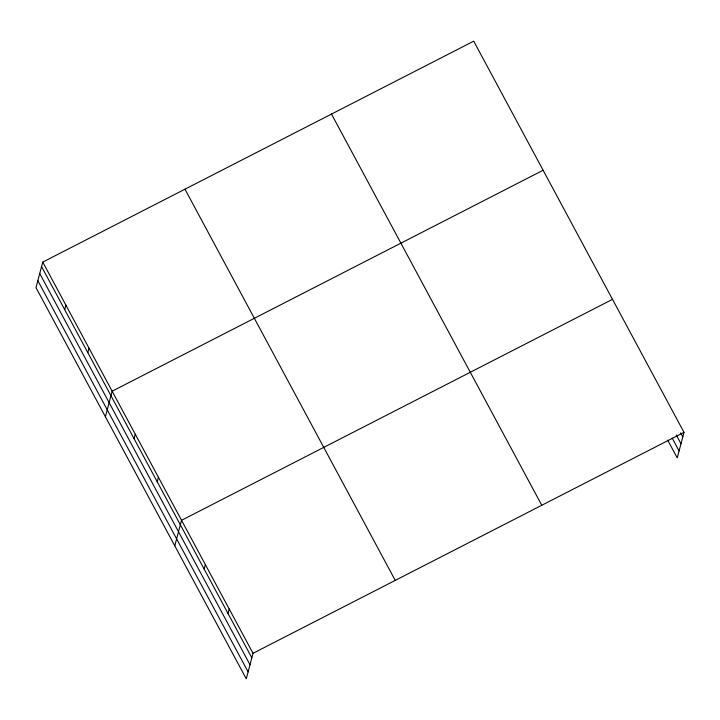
<?xml version="1.0" encoding="UTF-8"?>
<svg xmlns="http://www.w3.org/2000/svg" width="720" height="720" viewBox="0 0 720 720"><rect width="100%" height="100%" fill="white"/><g stroke="black" fill="none" stroke-linecap="round" stroke-linejoin="round"><path stroke-width="1.08" d="M42.75 262.107L36 287.64L246.276 678.834L253.026 653.301L42.75 262.107L473.724 41.166L684 432.36L677.25 457.893L667.719 440.163M64.692 309.618L65.88 305.136M87.822 352.647L89.01 348.165M105.39 416.736L112.14 391.203L543.114 170.262M134.082 438.714L135.27 434.232M157.212 481.743L158.4 477.261M174.78 545.823L181.53 520.299L612.504 299.358M204.174 569.115L205.362 564.633M228.006 613.449L229.194 608.967M253.026 653.301L684 432.36M680.697 432.9L682.812 436.842M676.215 434.925L680.985 443.79M672.201 438.138L679.086 450.945M331.497 114.075L541.782 505.269M184.968 189.198L395.244 580.392M41.562 266.589L251.838 657.783M39.726 273.537L250.002 664.731M37.836 280.692L248.112 671.886"/></g></svg>
